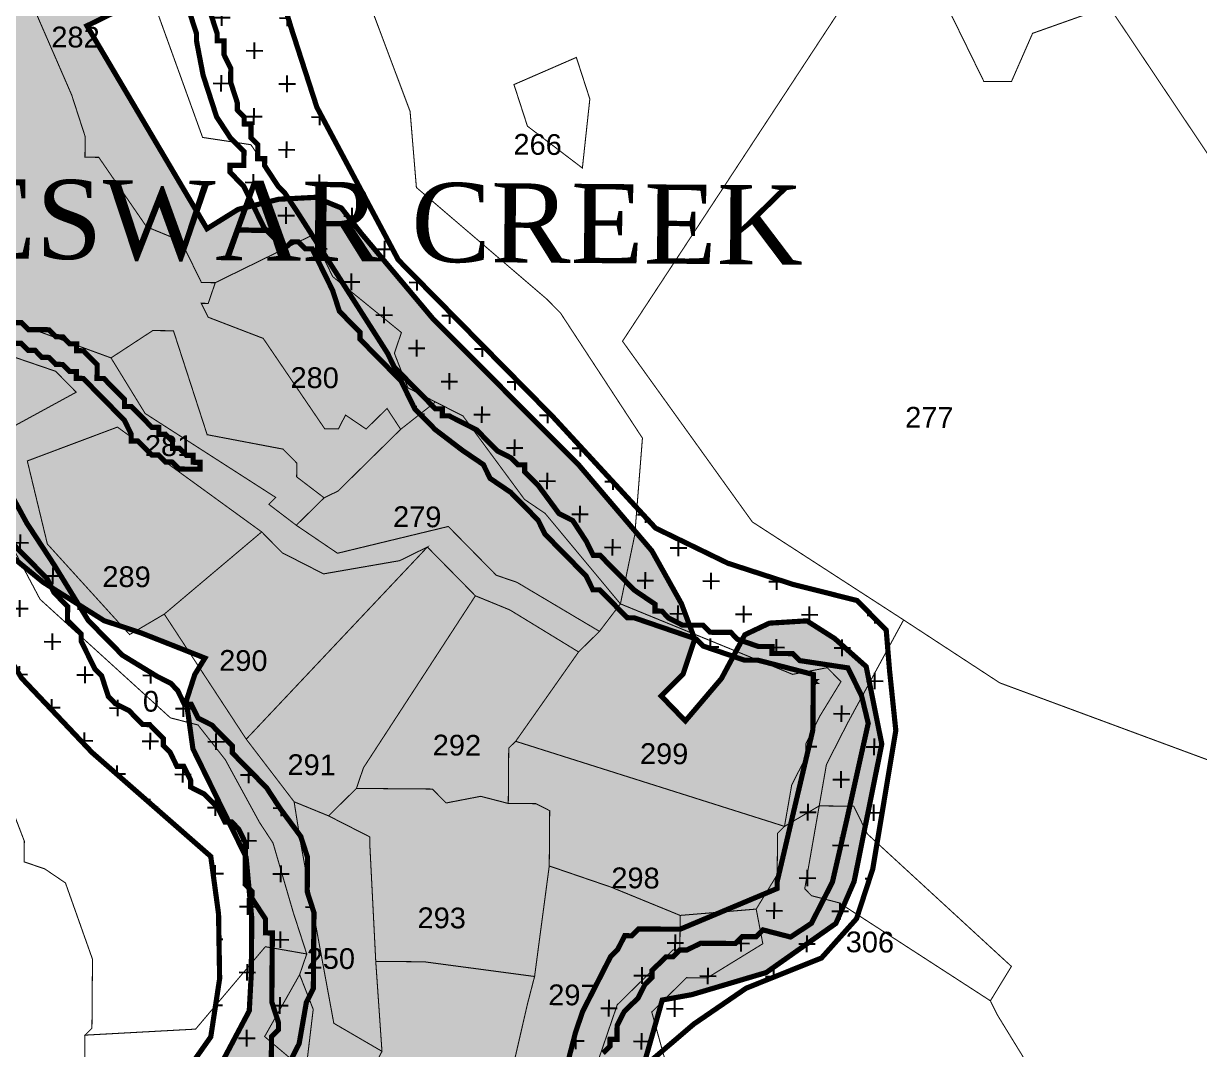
# Model space of a CAD drawing. Header units: metres. Extents: x 317370 to 326712, y 1824935 to 1838812.
# Drawn here: x 321051 to 321737, y 1829663 to 1830262 of the extents above; entities that cross this region are included whole.
import ezdxf

# ---------------------------------------------------------------- set-up
doc = ezdxf.new("R2010")
doc.units = ezdxf.units.M
doc.header["$MEASUREMENT"] = 0
for name, color, linetype in [('CREEK TEXT', 7, 'Continuous'), ('CRZ LINE FOR RIVER OR CREEK', 84, 'Continuous'), ('HAZARDS LINE', 1, 'Continuous'), ('LOW TIDE LINE', 5, 'Continuous'), ('MANGROOVE', 112, 'Continuous'), ('NDZ-200M FROM CRZ', 30, 'Continuous'), ('SURVEY NO.', 7, 'Continuous'), ('SURVEY PLOT BOUNDARY', 35, 'Continuous')]:
    doc.layers.add(name, color=color, linetype=linetype)
doc.layers.add('HIGH TIDE LINE', color=7, linetype='Continuous', true_color=0xff00c5)
doc.styles.add('PDF Arial', font='arial.ttf')
doc.styles.get("Standard").update_dxf_attribs({"font": 'times.ttf'})

# ---------------------------------------------------------------- blocks, each defined once
blk = doc.blocks.new('81')
at = {"layer": 'MANGROOVE'}
h = blk.add_hatch(dxfattribs=at)
h.set_pattern_fill('GRASS', color=256, scale=0.604678, angle=-0.45083)
h.set_pattern_definition([(89.54917, (306983.874, 1824194.798), (-10.7745325, 10.94544), [2.879778, -18.840867]), (44.54917, (306983.874, 1824194.798), (-10.774532, 10.94544), [2.879778, -12.479037]), (134.54917, (306983.874, 1824194.798), (-10.94544, -10.774532), [2.879778, -12.479037])])
h.paths.add_polyline_path([(320863.03, 1830635.4), (320876.86, 1830647.74), (320893.21, 1830658.03), (320910.77, 1830660.43), (320932.88, 1830659.75), (320967.32, 1830641.69), (320990.24, 1830614.84), (321013.76, 1830588.87), (321018.43, 1830568), (321013, 1830557.12), (321034.54, 1830547.8), (321045.64, 1830536.79), (321067.33, 1830483.01), (321108.92, 1830430.71), (321143.55, 1830373.78), (321153.04, 1830349.91), (321152.08, 1830324.51), (321144.8, 1830304.24), (321136.25, 1830284.49), (321114.3, 1830273.23), (321088.27, 1830260.48), (321158.3, 1830142.13), (321176.44, 1830153.42), (321200.13, 1830159.33), (321221.49, 1830160.44), (321236.7, 1830154.22), (321248.53, 1830139.14), (321289.88, 1830089.91), (321375.39, 1830004.12), (321417.82, 1829954.3), (321435.12, 1829923.43), (321442.84, 1829902.78), (321436.07, 1829882.51), (321423.25, 1829869.66), (321437.38, 1829855.06), (321458.42, 1829879.8), (321472.09, 1829905.35), (321486.38, 1829912.1), (321508.26, 1829913.45), (321524.45, 1829903.16), (321542.88, 1829886.75), (321551.97, 1829841.59), (321535.83, 1829761.43), (321525.2, 1829736.99), (321484.55, 1829708.34), (321441.23, 1829695.47), (321423.91, 1829692.31), (321405.87, 1829629.05), (321388.32, 1829594.64), (321374.11, 1829566.8), (321359.01, 1829553.97), (321344.19, 1829543.67), (321304.07, 1829528.94), (321277.37, 1829527.37), (321249.62, 1829522.76), (321202.27, 1829491.81), (321188.44, 1829478.45), (321162.99, 1829475.35), (321138.87, 1829478.84), (321122.21, 1829494.22), (321105.07, 1829513.41), (321097.37, 1829535.83), (321104.53, 1829573.63), (321119.76, 1829602.47), (321166.71, 1829655.34), (321182.97, 1829686.02), (321184.16, 1829708.11), (321184.41, 1829740.12), (321181.12, 1829775.59), (321150.09, 1829838.84), (321146.22, 1829866.68), (321151.17, 1829882.14), (321157.1, 1829891.74), (321119.59, 1829906.52), (321098.29, 1829913.55), (321062.58, 1829936.05), (321039.08, 1829955.28), (321028.76, 1829968.32), (320977.5, 1829991.41), (320896.75, 1830003.99), (320868.21, 1830027.33), (320838.63, 1830056.38), (320822.51, 1830106.81), (320815.07, 1830166.2), (320817.63, 1830200.99), (320825.99, 1830229.38), (320826.41, 1830252.55), (320808.85, 1830317.64), (320788.64, 1830334.32), (320782.71, 1830356.47), (320784.98, 1830385.92), (320790.49, 1830407.73), (320819.79, 1830445.21), (320836.72, 1830464.64), (320865.51, 1830473.06), (320888.06, 1830462.46), (320901.82, 1830455.41), (320924.49, 1830519.74), (320880.92, 1830525.65), (320852.02, 1830536.04), (320845.35, 1830560.48), (320846.1, 1830590.97), (320857.89, 1830618.76)])
at = {"layer": 'NDZ-200M FROM CRZ'}
h = blk.add_hatch(dxfattribs=at)
h.set_pattern_fill('CROSS', color=256, scale=3.023389, angle=-0.45083)
h.set_pattern_definition([(359.54917, (306983.874, 1824194.798), (19.348987, 19.046862), [9.59926, -28.79778]), (89.54917, (306988.635, 1824189.961), (-19.046862, 19.348987), [9.59926, -28.79778])])
h.paths.add_polyline_path([(321222.39, 1830213.01), (321207.77, 1830258.14), (321185.03, 1830332.24), (321167.02, 1830378.97), (321105.56, 1830478), (321082.45, 1830542.4), (321061.67, 1830534.79), (321041.45, 1830526.88), (321032.28, 1830521.01), (321033.32, 1830518.88), (321037.32, 1830514.82), (321041.32, 1830510.76), (321041.26, 1830502.7), (321049.13, 1830478.44), (321049.03, 1830466.35), (321048.91, 1830450.22), (321056.97, 1830450.16), (321060.97, 1830446.1), (321069.03, 1830446.03), (321073.03, 1830441.97), (321073, 1830437.94), (321077, 1830433.88), (321076.9, 1830421.78), (321080.84, 1830409.66), (321084.84, 1830405.59), (321084.8, 1830401.56), (321092.77, 1830389.4), (321096.77, 1830385.34), (321108.73, 1830369.12), (321124.7, 1830348.84), (321128.67, 1830340.74), (321136.63, 1830328.58), (321140.57, 1830316.46), (321144.47, 1830300.3), (321144.44, 1830296.27), (321148.25, 1830268.02), (321152.18, 1830255.89), (321152.15, 1830251.86), (321156.03, 1830231.67), (321163.9, 1830207.42), (321171.86, 1830195.26), (321179.86, 1830187.14), (321179.8, 1830179.07), (321171.74, 1830179.14), (321171.7, 1830175.11), (321175.7, 1830171.04), (321179.7, 1830166.98), (321183.67, 1830158.89), (321191.6, 1830142.7), (321203.6, 1830130.51), (321207.66, 1830134.51), (321211.69, 1830134.47), (321215.69, 1830130.41), (321219.72, 1830130.38), (321231.63, 1830106.1), (321235.56, 1830093.97), (321247.56, 1830081.78), (321247.53, 1830077.75), (321259.52, 1830065.56), (321267.52, 1830057.43), (321271.52, 1830053.37), (321275.49, 1830045.28), (321279.46, 1830037.18), (321283.46, 1830033.12), (321291.45, 1830024.99), (321307.48, 1830012.77), (321319.51, 1830004.61), (321323.48, 1829996.52), (321335.51, 1829988.36), (321351.5, 1829972.11), (321355.47, 1829964.01), (321379.46, 1829939.64), (321383.43, 1829931.54), (321387.46, 1829931.51), (321403.46, 1829915.26), (321407.49, 1829915.23), (321419.55, 1829911.1), (321443.67, 1829902.85), (321447.67, 1829898.78), (321471.79, 1829890.53), (321479.85, 1829890.47), (321512.03, 1829882.15), (321512, 1829878.12), (321511.78, 1829849.9), (321490.93, 1829761.37), (321490.9, 1829757.33), (321434.28, 1829733.59), (321410.09, 1829733.78), (321406.03, 1829729.78), (321402, 1829729.81), (321397.9, 1829721.78), (321393.84, 1829717.78), (321385.65, 1829701.72), (321377.47, 1829685.66), (321373.34, 1829673.6), (321369.18, 1829657.5), (321365.09, 1829649.47), (321360.93, 1829633.38), (321360.83, 1829621.28), (321364.71, 1829601.09), (321364.61, 1829589), (321368.58, 1829580.9), (321368.52, 1829572.84), (321364.45, 1829568.84), (321364.42, 1829564.81), (321360.36, 1829560.81), (321356.33, 1829560.84), (321352.27, 1829556.84), (321320.02, 1829557.1), (321299.9, 1829561.29), (321271.68, 1829561.51), (321259.62, 1829565.64), (321251.53, 1829561.67), (321227.28, 1829553.8), (321215.12, 1829545.83), (321202.97, 1829537.86), (321178.66, 1829521.92), (321162.5, 1829518.02), (321154.41, 1829514.05), (321150.35, 1829510.05), (321130.19, 1829510.21), (321130.16, 1829506.18), (321126.13, 1829506.21), (321122.13, 1829510.27), (321126.16, 1829510.24), (321126.26, 1829522.34), (321122.26, 1829526.4), (321122.29, 1829530.43), (321118.29, 1829534.49), (321114.29, 1829538.56), (321118.35, 1829542.56), (321134.64, 1829562.59), (321159.01, 1829586.59), (321175.29, 1829606.62), (321183.42, 1829614.61), (321187.48, 1829618.61), (321191.57, 1829626.65), (321195.64, 1829630.65), (321199.76, 1829642.71), (321212.05, 1829666.8), (321216.27, 1829690.96), (321220.36, 1829698.99), (321220.71, 1829743.33), (321216.77, 1829755.46), (321216.93, 1829775.62), (321213, 1829787.74), (321201.03, 1829803.96), (321193.07, 1829816.12), (321185.07, 1829824.25), (321181.07, 1829828.31), (321173.07, 1829836.44), (321173.1, 1829840.47), (321169.1, 1829844.53), (321161.1, 1829852.66), (321153.08, 1829856.75), (321149.11, 1829864.85), (321145.08, 1829864.88), (321141.11, 1829872.97), (321137.11, 1829877.04), (321129.08, 1829881.13), (321109.02, 1829893.38), (321101.02, 1829901.51), (321089.03, 1829913.7), (321069.13, 1829946.11), (321053.19, 1829970.42), (321033.33, 1830006.87), (321033.36, 1830010.9), (321025.33, 1830014.99), (321009.24, 1830019.15), (320981.08, 1830027.44), (320940.84, 1830035.81), (320912.63, 1830036.04), (320896.53, 1830040.2), (320876.41, 1830044.39), (320868.35, 1830044.45), (320864.35, 1830048.51), (320860.38, 1830056.61), (320856.39, 1830060.67), (320856.92, 1830129.2), (320861.27, 1830169.49), (320861.37, 1830181.58), (320857.4, 1830189.67), (320857.46, 1830197.74), (320853.46, 1830201.8), (320849.5, 1830209.89), (320829.57, 1830238.27), (320809.57, 1830258.59), (320805.57, 1830262.65), (320797.54, 1830266.75), (320789.58, 1830278.9), (320781.55, 1830283), (320777.55, 1830287.06), (320777.67, 1830303.19), (320781.77, 1830311.22), (320789.96, 1830327.28), (320781.83, 1830319.28), (320773.71, 1830311.28), (320769.68, 1830311.31), (320769.64, 1830307.28), (320765.58, 1830303.28), (320757.46, 1830295.28), (320753.39, 1830291.28), (320749.33, 1830287.28), (320741.17, 1830275.25), (320733.05, 1830267.25), (320759.97, 1830235.84), (320772.52, 1830210.81), (320796.88, 1830190.71), (320803.76, 1830168.3), (320806.35, 1830105.41), (320798.69, 1830067.34), (320813.86, 1830034.8), (320819.44, 1830017.56), (320849.31, 1829996.81), (320884.06, 1829991.91), (320913.61, 1829989.56), (320952.5, 1829981.3), (320981.81, 1829971.26), (321006.7, 1829952.65), (321050.14, 1829880.07), (321091.25, 1829836.65), (321160.5, 1829776.06), (321165.05, 1829742.46), (321165.68, 1829704.78), (321160.51, 1829670.83), (321144.39, 1829647.98), (321078.3, 1829575.13), (321059.94, 1829551.05), (321055.05, 1829514.65), (321068.96, 1829490.03), (321078.98, 1829478.62), (321112.25, 1829460.91), (321137.87, 1829461.77), (321169.91, 1829467.19), (321204.52, 1829479.39), (321218.71, 1829489.36), (321244.35, 1829501.82), (321262.79, 1829507.8), (321287.39, 1829508.97), (321311.82, 1829507.11), (321336.05, 1829509.37), (321365.48, 1829511.59), (321382.4, 1829519.11), (321398.41, 1829530.27), (321408.6, 1829544.31), (321411.97, 1829577.38), (321413.2, 1829616.84), (321416.44, 1829656.18), (321442.36, 1829678.33), (321472.87, 1829699.22), (321516.78, 1829716.81), (321537.24, 1829739.76), (321546.71, 1829768.77), (321560.15, 1829849.52), (321556.48, 1829884.7), (321554.56, 1829908.02), (321537.54, 1829925.32), (321500.35, 1829934.65), (321462.16, 1829947.05), (321419.99, 1829967.54), (321360.04, 1830032.52), (321269.88, 1830123.98)])
at = {"layer": 'CRZ LINE FOR RIVER OR CREEK', "ltscale": 0.1, "const_width": 3.02, "flags": 128}
for points in [[(320733.05, 1830267.25), (320759.97, 1830235.84), (320772.52, 1830210.81), (320796.88, 1830190.71), (320803.76, 1830168.3), (320806.35, 1830105.41), (320798.69, 1830067.34), (320813.86, 1830034.8), (320819.44, 1830017.56), (320849.31, 1829996.81), (320884.06, 1829991.91), (320913.61, 1829989.56), (320952.5, 1829981.3), (320981.81, 1829971.26), (321006.7, 1829952.65), (321050.14, 1829880.07), (321091.25, 1829836.65), (321160.5, 1829776.06), (321165.05, 1829742.46), (321165.68, 1829704.78), (321160.51, 1829670.83), (321144.39, 1829647.98)], [(321416.44, 1829656.18), (321442.36, 1829678.33), (321472.87, 1829699.22), (321516.78, 1829716.81), (321537.24, 1829739.76), (321546.71, 1829768.77), (321560.15, 1829849.52), (321556.48, 1829884.7), (321554.56, 1829908.02), (321537.54, 1829925.32), (321500.35, 1829934.65), (321462.16, 1829947.05), (321419.99, 1829967.54), (321360.04, 1830032.52), (321269.88, 1830123.98), (321222.39, 1830213.01), (321207.77, 1830258.14), (321185.03, 1830332.24), (321167.02, 1830378.97), (321105.56, 1830478), (321077.92, 1830555.01)]]:
    blk.add_lwpolyline(points, dxfattribs=at)
at = {"layer": 'HAZARDS LINE', "lineweight": 18, "const_width": 3.02}
for points in [[(321045.04, 1829958.39), (321053.04, 1829950.27), (321057.03, 1829946.2), (321061.03, 1829942.14), (321065.03, 1829938.08), (321069, 1829929.98), (321073, 1829925.92), (321077, 1829921.86), (321076.93, 1829913.79), (321080.93, 1829909.73), (321084.93, 1829905.67), (321084.9, 1829901.64), (321092.84, 1829885.45), (321096.83, 1829881.38), (321100.77, 1829869.26), (321104.77, 1829865.2), (321112.8, 1829861.1), (321120.8, 1829852.97), (321124.83, 1829852.94), (321132.83, 1829844.82), (321132.79, 1829840.79), (321136.79, 1829836.72), (321140.76, 1829828.63), (321144.79, 1829828.6), (321148.76, 1829820.5), (321148.73, 1829816.47), (321156.76, 1829812.38), (321160.76, 1829808.31), (321164.75, 1829804.25), (321168.72, 1829796.15), (321172.75, 1829796.12), (321176.75, 1829792.06), (321180.72, 1829783.97), (321180.69, 1829779.93), (321180.59, 1829767.84), (321180.53, 1829759.78), (321184.53, 1829755.71), (321184.5, 1829751.68), (321192.46, 1829739.52), (321192.4, 1829731.46), (321196.43, 1829731.43), (321196.37, 1829723.37), (321196.33, 1829719.34), (321196.3, 1829715.3), (321196.24, 1829707.24), (321196.14, 1829695.15), (321196.11, 1829691.12), (321200.05, 1829678.99), (321200.02, 1829674.96), (321195.95, 1829670.96), (321195.86, 1829658.87)], [(321389.37, 1829661.37), (321393.43, 1829665.37), (321393.46, 1829669.41), (321397.49, 1829669.37), (321397.56, 1829677.44), (321401.65, 1829685.47), (321409.77, 1829693.47), (321413.87, 1829701.5), (321417.93, 1829705.5), (321417.96, 1829709.53), (321422.03, 1829713.53), (321426.09, 1829717.53), (321430.12, 1829717.5), (321434.18, 1829721.5), (321438.21, 1829721.46), (321446.31, 1829725.43), (321450.34, 1829725.4), (321454.37, 1829725.37), (321458.4, 1829725.34), (321462.43, 1829725.31), (321466.46, 1829725.27), (321470.52, 1829729.27), (321478.58, 1829729.21), (321482.65, 1829733.21), (321498.74, 1829729.05), (321510.89, 1829737.02), (321523.18, 1829761.11), (321531.52, 1829797.33), (321544.06, 1829853.68), (321540.15, 1829869.83), (321532.22, 1829886.02), (321504.04, 1829890.28), (321500.04, 1829894.34), (321496.01, 1829894.37), (321487.95, 1829894.43), (321487.98, 1829898.47), (321479.92, 1829898.53), (321467.85, 1829902.66), (321463.86, 1829906.72), (321459.83, 1829906.75), (321455.79, 1829906.78), (321451.76, 1829906.81), (321447.76, 1829910.88), (321443.73, 1829910.91), (321439.7, 1829910.94), (321435.67, 1829910.97), (321427.64, 1829915.07), (321423.64, 1829919.13), (321419.61, 1829919.16), (321419.64, 1829923.19), (321407.62, 1829931.35), (321403.62, 1829935.41), (321399.62, 1829939.48), (321391.62, 1829947.6), (321387.62, 1829951.67), (321383.59, 1829951.7), (321379.62, 1829959.79), (321371.66, 1829971.95), (321363.63, 1829976.05), (321351.66, 1829992.27), (321343.66, 1830000.39), (321343.69, 1830004.42), (321339.66, 1830004.46), (321335.66, 1830008.52), (321327.63, 1830012.61), (321315.64, 1830024.8), (321307.61, 1830028.9), (321299.58, 1830032.99), (321295.55, 1830033.02), (321295.58, 1830037.06), (321291.55, 1830037.09), (321279.55, 1830049.28), (321275.55, 1830053.34), (321271.55, 1830057.4), (321267.55, 1830061.47), (321263.59, 1830069.56), (321211.82, 1830150.6), (321203.85, 1830162.76), (321199.86, 1830166.82), (321191.89, 1830178.98), (321191.92, 1830183.01), (321187.89, 1830183.04), (321187.95, 1830191.1), (321183.95, 1830195.17), (321184.02, 1830203.23), (321179.99, 1830203.26), (321180.02, 1830207.29), (321176.02, 1830211.36), (321176.05, 1830215.39), (321172.12, 1830227.51), (321172.18, 1830235.58), (321168.21, 1830243.67), (321168.24, 1830247.7), (321168.28, 1830251.73), (321164.25, 1830251.77), (321164.28, 1830255.8), (321160.34, 1830267.92)]]:
    blk.add_lwpolyline(points, dxfattribs=at)
at = {"layer": 'HIGH TIDE LINE', "lineweight": 35, "const_width": 3.02}
for points in [[(321148.25, 1830268.02), (321152.18, 1830255.89), (321152.15, 1830251.86), (321156.03, 1830231.67), (321163.9, 1830207.42), (321171.86, 1830195.26), (321179.86, 1830187.14), (321179.8, 1830179.07), (321171.74, 1830179.14), (321171.7, 1830175.11), (321175.7, 1830171.04), (321179.7, 1830166.98), (321183.67, 1830158.89), (321191.6, 1830142.7), (321203.6, 1830130.51), (321207.66, 1830134.51), (321211.69, 1830134.47), (321215.69, 1830130.41), (321219.72, 1830130.38), (321231.63, 1830106.1), (321235.56, 1830093.97), (321247.56, 1830081.78), (321247.53, 1830077.75), (321259.52, 1830065.56), (321267.52, 1830057.43), (321271.52, 1830053.37), (321275.49, 1830045.28), (321279.46, 1830037.18), (321283.46, 1830033.12), (321291.45, 1830024.99), (321307.48, 1830012.77), (321319.51, 1830004.61), (321323.48, 1829996.52), (321335.51, 1829988.36), (321351.5, 1829972.11), (321355.47, 1829964.01), (321379.46, 1829939.64), (321383.43, 1829931.54), (321387.46, 1829931.51), (321403.46, 1829915.26), (321407.49, 1829915.23), (321419.55, 1829911.1), (321443.67, 1829902.85), (321447.67, 1829898.78), (321471.79, 1829890.53), (321479.85, 1829890.47), (321512.03, 1829882.15), (321512, 1829878.12), (321511.78, 1829849.9), (321490.93, 1829761.37), (321490.9, 1829757.33), (321434.28, 1829733.59), (321410.09, 1829733.78), (321406.03, 1829729.78), (321402, 1829729.81), (321397.9, 1829721.78), (321393.84, 1829717.78), (321385.65, 1829701.72), (321377.47, 1829685.66), (321373.34, 1829673.6), (321369.18, 1829657.5)], [(321199.76, 1829642.71), (321212.05, 1829666.8), (321216.27, 1829690.96), (321220.36, 1829698.99), (321220.71, 1829743.33), (321216.77, 1829755.46), (321216.93, 1829775.62), (321213, 1829787.74), (321201.03, 1829803.96), (321193.07, 1829816.12), (321185.07, 1829824.25), (321181.07, 1829828.31), (321173.07, 1829836.44), (321173.1, 1829840.47), (321169.1, 1829844.53), (321161.1, 1829852.66), (321153.08, 1829856.75), (321149.11, 1829864.85), (321145.08, 1829864.88), (321141.11, 1829872.97), (321137.11, 1829877.04), (321129.08, 1829881.13), (321109.02, 1829893.38), (321101.02, 1829901.51), (321089.03, 1829913.7), (321069.13, 1829946.11), (321053.19, 1829970.42), (321033.33, 1830006.87)]]:
    blk.add_lwpolyline(points, dxfattribs=at)
blk.add_lwpolyline([(321516.03, 1829878.09), (321512, 1829878.12)], close=True, dxfattribs=at)
at = {"layer": 'LOW TIDE LINE', "lineweight": 18}
blk.add_lwpolyline([(321046.05, 1830087.4, 3.02, 3.02, 0), (321050.08, 1830087.37, 3.02, 3.02, 0), (321054.08, 1830083.3, 3.02, 3.02, 0), (321058.11, 1830083.27, 3.02, 3.02, 0), (321062.14, 1830083.24, 3.02, 3.02, 0), (321066.17, 1830083.21, 3.02, 3.02, 0), (321070.17, 1830079.15, 3.02, 3.02, 0), (321074.2, 1830079.11, 3.02, 3.02, 0), (321078.2, 1830075.05, 3.02, 3.02, 0), (321082.23, 1830075.02, 3.02, 3.02, 0), (321082.2, 1830070.99, 3.02, 3.02, 0), (321086.23, 1830070.96, 3.02, 3.02, 0), (321090.23, 1830066.89, 3.02, 3.02, 0), (321094.23, 1830062.83, 3.02, 3.02, 0), (321094.2, 1830058.8, 3.02, 3.02, 0), (321094.17, 1830054.77, 3.02, 3.02, 0), (321098.2, 1830054.74, 3.02, 3.02, 0), (321102.2, 1830050.67, 3.02, 3.02, 0), (321106.2, 1830046.61, 3.02, 3.02, 0), (321110.2, 1830042.55, 3.02, 3.02, 0), (321110.16, 1830038.51, 3.02, 3.02, 0), (321114.19, 1830038.48, 3.02, 3.02, 0), (321118.19, 1830034.42, 3.02, 3.02, 0), (321122.19, 1830030.36, 3.02, 3.02, 0), (321126.19, 1830026.29, 3.02, 3.02, 0), (321130.22, 1830026.26, 3.02, 3.02, 0), (321130.19, 1830022.23, 3.02, 3.02, 0), (321134.22, 1830022.2, 3.02, 3.02, 0), (321138.22, 1830018.14, 3.02, 3.02, 0), (321138.19, 1830014.1, 3.02, 3.02, 0), (321142.22, 1830014.07, 3.02, 3.02, 0), (321146.22, 1830010.01, 3.02, 3.02, 0), (321150.25, 1830009.98, 3.02, 3.02, 0), (321150.22, 1830005.95, 3.02, 3.02, 0), (321154.25, 1830005.91, 3.02, 3.02, 0), (321154.22, 1830001.88, 3.02, 3.02, 0), (321150.19, 1830001.91, 3.02, 3.02, 0), (321146.16, 1830001.95, 3.02, 3.02, 0), (321142.12, 1830001.98, 3.02, 3.02, 0), (321138.13, 1830006.04, 3.02, 3.02, 0), (321134.09, 1830006.07, 3.02, 3.02, 0), (321130.1, 1830010.14, 3.02, 3.02, 0), (321126.07, 1830010.17, 3.02, 3.02, 0), (321118.07, 1830018.29, 3.02, 3.02, 0), (321114.04, 1830018.33, 3.02, 3.02, 0), (321114.07, 1830022.36, 3.02, 3.02, 0), (321110.1, 1830030.45, 3.02, 3.02, 0), (321106.1, 1830034.51, 3.02, 3.02, 0), (321102.1, 1830038.58, 3.02, 3.02, 0), (321098.1, 1830042.64, 3.02, 3.02, 0), (321094.1, 1830046.7, 3.02, 3.02, 0), (321090.11, 1830050.77, 3.02, 3.02, 0), (321086.11, 1830054.83, 3.02, 3.02, 0), (321082.08, 1830054.86, 3.02, 3.02, 0), (321082.11, 1830058.89, 3.02, 3.02, 0), (321078.08, 1830058.92, 3.02, 3.02, 0), (321074.08, 1830062.99, 3.02, 3.02, 0), (321070.05, 1830063.02, 3.02, 3.02, 0), (321066.05, 1830067.08, 3.02, 3.02, 0), (321062.02, 1830067.11, 3.02, 3.02, 0), (321058.02, 1830071.18, 3.02, 3.02, 0), (321053.99, 1830071.21, 3.02, 3.02, 0), (321049.99, 1830075.27, 3.02, 3.02, 0), (321045.96, 1830075.3, 3.02, 3.02, 0)], format="xyseb", dxfattribs=at)
at = {"layer": 'MANGROOVE', "const_width": 3.02, "flags": 128}
for points in [[(321114.3, 1830273.23), (321088.27, 1830260.48), (321158.3, 1830142.13), (321176.44, 1830153.42), (321200.13, 1830159.33), (321221.49, 1830160.44), (321236.7, 1830154.22), (321248.53, 1830139.14), (321289.88, 1830089.91), (321375.39, 1830004.12), (321417.82, 1829954.3), (321435.12, 1829923.43), (321442.84, 1829902.78), (321436.07, 1829882.51), (321423.25, 1829869.66), (321437.38, 1829855.06), (321458.42, 1829879.8), (321472.09, 1829905.35), (321486.38, 1829912.1), (321508.26, 1829913.45), (321524.45, 1829903.16), (321542.88, 1829886.75), (321551.97, 1829841.59), (321535.83, 1829761.43), (321525.2, 1829736.99), (321484.55, 1829708.34), (321441.23, 1829695.47), (321423.91, 1829692.31), (321405.87, 1829629.05)], [(321166.71, 1829655.34), (321182.97, 1829686.02), (321184.16, 1829708.11), (321184.41, 1829740.12), (321181.12, 1829775.59), (321150.09, 1829838.84), (321146.22, 1829866.68), (321151.17, 1829882.14), (321157.1, 1829891.74), (321119.59, 1829906.52), (321098.29, 1829913.55), (321062.58, 1829936.05), (321039.08, 1829955.28)]]:
    blk.add_lwpolyline(points, dxfattribs=at)
at = {"layer": 'SURVEY PLOT BOUNDARY', "lineweight": 18, "const_width": 0.605}
for points in [[(321237.31, 1830315.7), (321276.79, 1830210.56), (321280.47, 1830166.19), (321356.55, 1830101.08), (321364.55, 1830092.96), (321412.34, 1830020.01), (321407.87, 1829963.6), (321403.68, 1829943.48), (321399.49, 1829923.35), (321355.56, 1829976.11), (321343.54, 1829984.27), (321307.64, 1830032.93), (321291.58, 1830041.12), (321275.52, 1830049.31), (321267.62, 1830069.53), (321271.74, 1830081.59), (321231.69, 1830114.16), (321219.79, 1830138.44), (321183.92, 1830191.14), (321155.74, 1830195.39), (321116.29, 1830304.55)], [(321527.17, 1830269.07), (321400.7, 1830076.54), (321476.46, 1829971.13), (321564.69, 1829913.99), (321531.97, 1829853.77), (321519.68, 1829829.68), (321515.46, 1829805.52), (321495.21, 1829793.59), (321499.43, 1829817.74), (321507.62, 1829833.8), (321507.69, 1829841.87), (321515.87, 1829857.93), (321528.13, 1829877.99), (321520.13, 1829886.12), (321499.94, 1829882.24), (321399.49, 1829923.35), (321403.68, 1829943.48), (321407.87, 1829963.6), (321412.34, 1830020.01), (321364.55, 1830092.96), (321356.55, 1830101.08), (321280.47, 1830166.19), (321276.79, 1830210.56), (321237.31, 1830315.7)], [(321744.17, 1830182.7), (321684.4, 1830271.86), (321639.94, 1830256.09), (321627.62, 1830227.96), (321611.5, 1830228.09), (321587.7, 1830276.66), (321527.17, 1830269.07), (321499.18, 1830297.51), (321499.53, 1830341.86), (321507.81, 1830370.01), (321515.97, 1830382.04), (321556.05, 1830353.51), (321547.93, 1830345.51), (321568.02, 1830337.29), (321580.21, 1830349.28), (321596.36, 1830353.19), (321592.49, 1830373.38), (321612.83, 1830397.41), (321641.02, 1830393.15), (321672.98, 1830356.62), (321681.13, 1830368.65), (321669.2, 1830388.9), (321725.76, 1830404.58), (321741.85, 1830400.42)], [(321033.1, 1829978.65), (321060.91, 1829926.02), (321136.95, 1829856.88), (321153.04, 1829852.72), (321169.01, 1829832.44), (321188.88, 1829796), (321196.84, 1829783.84), (321208.62, 1829743.43), (321216.49, 1829719.18), (321192.34, 1829723.4), (321151.65, 1829675.34), (321087.12, 1829671.82), (321091.19, 1829675.82), (321091.5, 1829716.13), (321075.73, 1829760.6), (321063.7, 1829768.76), (321051.64, 1829772.89), (321051.74, 1829784.98), (321008.28, 1829898.21)], [(321047.67, 1830293), (321079.35, 1830220.18), (321087.22, 1830195.93), (321087.12, 1830183.83), (321095.18, 1830183.77), (321123.08, 1830143.24), (321143.17, 1830135.01), (321155.07, 1830110.73), (321163.14, 1830110.67), (321159.01, 1830098.6), (321154.98, 1830098.64), (321158.95, 1830090.54), (321191.1, 1830078.19), (321226.96, 1830025.5), (321235.02, 1830025.44), (321239.12, 1830033.47), (321251.15, 1830025.31), (321263.33, 1830037.31), (321271.3, 1830025.15), (321234.74, 1829989.15), (321226.64, 1829985.19), (321210.62, 1829997.41), (321210.68, 1830005.47), (321202.68, 1830013.6), (321158.41, 1830022.01), (321138.73, 1830082.64), (321126.64, 1830082.73), (321102.32, 1830066.8), (320989.78, 1830108)], [(321215.95, 1829650.64), (321220.27, 1829686.89), (321212.36, 1829707.12), (321216.49, 1829719.18), (321208.62, 1829743.43), (321196.84, 1829783.84), (321188.88, 1829796), (321169.01, 1829832.44), (321153.04, 1829852.72), (321136.95, 1829856.88), (321060.91, 1829926.02), (321033.1, 1829978.65)], [(321045.58, 1830026.93), (321082.01, 1830046.8), (321070.02, 1830058.99), (320973.53, 1830092)], [(320989.78, 1830108), (321102.32, 1830066.8), (321122.22, 1830034.39), (321198.43, 1829985.41), (321194.37, 1829981.41), (321210.39, 1829969.19), (321234.45, 1829952.87), (321299.07, 1829968.49), (321327.06, 1829940.05), (321339.12, 1829935.92), (321387.27, 1829907.32), (321375.08, 1829895.32), (321334.97, 1829919.83), (321314.88, 1829928.05), (321286.88, 1829956.49), (321270.7, 1829948.55), (321226.29, 1829940.84), (321202.21, 1829953.13), (321190.21, 1829965.31), (321106.04, 1830026.45), (321053.48, 1830006.71), (321065.19, 1829958.24), (321113.15, 1829905.45), (321133.4, 1829917.38), (321181.2, 1829844.44), (321209.13, 1829807.93), (321212.97, 1829783.71), (321232.29, 1829678.74), (321260.38, 1829662.39)], [(321008.28, 1829898.21), (321051.74, 1829784.98), (321051.64, 1829772.89), (321063.7, 1829768.76), (321075.73, 1829760.6), (321091.5, 1829716.13), (321091.19, 1829675.82), (321087.12, 1829671.82), (321087.09, 1829667.78), (321086.84, 1829635.53)], [(321679.01, 1829586.53), (321619.31, 1829683.75), (321615.34, 1829691.85), (321627.59, 1829711.91), (321543.55, 1829789.17), (321535.62, 1829805.36), (321515.46, 1829805.52), (321519.68, 1829829.68), (321531.97, 1829853.77), (321564.69, 1829913.99), (321620.83, 1829877.26), (321765.53, 1829823.71), (321773.56, 1829819.62), (321805.36, 1829762.92), (321841.35, 1829726.36), (321836.97, 1829682.04), (321844.91, 1829665.85), (321836.84, 1829665.92), (321832.72, 1829653.85)], [(321425.61, 1829657.06), (321417.77, 1829685.34), (321438.09, 1829705.34), (321450.18, 1829705.24), (321482.58, 1829725.15), (321478.71, 1829745.34), (321490.96, 1829765.4), (321491.15, 1829789.59), (321495.21, 1829793.59), (321515.46, 1829805.52), (321507.02, 1829757.21), (321511.02, 1829753.14), (321527.11, 1829748.99), (321615.34, 1829691.85), (321619.31, 1829683.75), (321679.01, 1829586.53)], [(321086.84, 1829635.53), (321087.09, 1829667.78), (321087.12, 1829671.82), (321151.65, 1829675.34), (321192.34, 1829723.4), (321216.49, 1829719.18), (321212.36, 1829707.12), (321191.92, 1829670.99), (321215.95, 1829650.64)]]:
    blk.add_lwpolyline(points, dxfattribs=at)
for points in [[(321219.79, 1830138.44), (321163.14, 1830110.67), (321155.07, 1830110.73), (321143.17, 1830135.01), (321123.08, 1830143.24), (321095.18, 1830183.77), (321087.12, 1830183.83), (321087.22, 1830195.93), (321079.35, 1830220.18), (321047.67, 1830293), (321043.86, 1830321.25), (321028.21, 1830381.85), (321032.53, 1830418.1), (321040.78, 1830442.22), (321048.94, 1830454.26), (321065.13, 1830462.19), (321116.7, 1830356.96), (321132.57, 1830324.58), (321128.51, 1830320.59), (321116.29, 1830304.55), (321155.74, 1830195.39), (321183.92, 1830191.14)], [(321796.73, 1830202.44), (321792.57, 1830186.35), (321792.47, 1830174.25), (321771.49, 1830069.6), (321755.31, 1830061.66), (321771.15, 1830025.25), (321754.51, 1829960.87), (321778.45, 1829928.43), (321765.53, 1829823.71), (321620.83, 1829877.26), (321564.69, 1829913.99), (321476.46, 1829971.13), (321400.7, 1830076.54), (321527.17, 1830269.07), (321587.7, 1830276.66), (321611.5, 1830228.09), (321627.62, 1830227.96), (321639.94, 1830256.09), (321684.4, 1830271.86), (321744.17, 1830182.7)], [(321337.38, 1830226.21), (321373.78, 1830242.05), (321381.65, 1830217.8), (321377.3, 1830177.52), (321345.25, 1830201.96)], [(321345.25, 1830201.96), (321377.3, 1830177.52), (321381.65, 1830217.8), (321373.78, 1830242.05), (321337.38, 1830226.21)], [(321082.01, 1830046.8), (321045.58, 1830026.93), (320952.93, 1830035.72), (320957, 1830039.72), (320944.97, 1830047.88), (320920.81, 1830052.1), (320916.91, 1830068.26), (320884.85, 1830092.7), (320877.17, 1830141.14), (320873.62, 1830201.64), (320873.68, 1830209.7), (320897.93, 1830217.58), (320973.53, 1830092), (321070.02, 1830058.99)], [(321219.79, 1830138.44), (321231.69, 1830114.16), (321271.74, 1830081.59), (321267.62, 1830069.53), (321275.52, 1830049.31), (321291.58, 1830041.12), (321271.3, 1830025.15), (321263.33, 1830037.31), (321251.15, 1830025.31), (321239.12, 1830033.47), (321235.02, 1830025.44), (321226.96, 1830025.5), (321191.1, 1830078.19), (321158.95, 1830090.54), (321154.98, 1830098.64), (321159.01, 1830098.6), (321163.14, 1830110.67)], [(321102.32, 1830066.8), (321126.64, 1830082.73), (321138.73, 1830082.64), (321158.41, 1830022.01), (321202.68, 1830013.6), (321210.68, 1830005.47), (321210.62, 1829997.41), (321226.64, 1829985.19), (321210.39, 1829969.19), (321194.37, 1829981.41), (321198.43, 1829985.41), (321122.22, 1830034.39)], [(321210.39, 1829969.19), (321226.64, 1829985.19), (321234.74, 1829989.15), (321271.3, 1830025.15), (321291.58, 1830041.12), (321307.64, 1830032.93), (321343.54, 1829984.27), (321355.56, 1829976.11), (321399.49, 1829923.35), (321387.27, 1829907.32), (321339.12, 1829935.92), (321327.06, 1829940.05), (321299.07, 1829968.49), (321234.45, 1829952.87)], [(321106.04, 1830026.45), (321190.21, 1829965.31), (321133.4, 1829917.38), (321113.15, 1829905.45), (321065.19, 1829958.24), (321053.48, 1830006.71)], [(321133.4, 1829917.38), (321190.21, 1829965.31), (321202.21, 1829953.13), (321226.29, 1829940.84), (321270.7, 1829948.55), (321286.88, 1829956.49), (321181.2, 1829844.44)], [(321181.2, 1829844.44), (321286.88, 1829956.49), (321314.88, 1829928.05), (321249.59, 1829827.77), (321245.47, 1829815.71), (321229.22, 1829799.71), (321209.13, 1829807.93)], [(321314.88, 1829928.05), (321334.97, 1829919.83), (321375.08, 1829895.32), (321338.39, 1829843.2), (321334.33, 1829839.2), (321334.08, 1829806.95), (321317.99, 1829811.11), (321297.8, 1829807.23), (321289.8, 1829815.36), (321245.47, 1829815.71), (321249.59, 1829827.77)], [(321495.21, 1829793.59), (321338.39, 1829843.2), (321375.08, 1829895.32), (321387.27, 1829907.32), (321399.49, 1829923.35), (321499.94, 1829882.24), (321520.13, 1829886.12), (321528.13, 1829877.99), (321515.87, 1829857.93), (321507.69, 1829841.87), (321507.62, 1829833.8), (321499.43, 1829817.74)], [(321495.21, 1829793.59), (321491.15, 1829789.59), (321490.96, 1829765.4), (321478.71, 1829745.34), (321434.34, 1829741.65), (321394.16, 1829758.1), (321357.98, 1829770.48), (321358.23, 1829802.73), (321350.2, 1829806.82), (321334.08, 1829806.95), (321334.33, 1829839.2), (321338.39, 1829843.2)], [(321334.08, 1829806.95), (321350.2, 1829806.82), (321358.23, 1829802.73), (321357.98, 1829770.48), (321353.69, 1829738.26), (321349.41, 1829706.04), (321284.98, 1829714.61), (321256.76, 1829714.83), (321253.27, 1829783.39), (321253.3, 1829787.43), (321229.22, 1829799.71), (321245.47, 1829815.71), (321289.8, 1829815.36), (321297.8, 1829807.23), (321317.99, 1829811.11)], [(321229.22, 1829799.71), (321253.3, 1829787.43), (321253.27, 1829783.39), (321256.76, 1829714.83), (321260.38, 1829662.39), (321232.29, 1829678.74), (321212.97, 1829783.71), (321209.13, 1829807.93)], [(321515.46, 1829805.52), (321535.62, 1829805.36), (321543.55, 1829789.17), (321627.59, 1829711.91), (321615.34, 1829691.85), (321527.11, 1829748.99), (321511.02, 1829753.14), (321507.02, 1829757.21)], [(321357.98, 1829770.48), (321394.16, 1829758.1), (321434.34, 1829741.65), (321434.18, 1829721.5), (321430.15, 1829721.53), (321397.65, 1829689.53), (321385.27, 1829653.34), (321380.99, 1829621.12), (321360.83, 1829621.28), (321348.74, 1829621.38), (321340.74, 1829629.5), (321336.78, 1829637.6), (321336.9, 1829653.72), (321345.25, 1829689.94), (321349.41, 1829706.04), (321353.69, 1829738.26)], [(321434.34, 1829741.65), (321478.71, 1829745.34), (321482.58, 1829725.15), (321450.18, 1829705.24), (321438.09, 1829705.34), (321417.77, 1829685.34), (321425.61, 1829657.06), (321405.14, 1829616.9), (321412.19, 1829487.83), (321376.48, 1829560.68), (321380.99, 1829621.12), (321385.27, 1829653.34), (321397.65, 1829689.53), (321430.15, 1829721.53), (321434.18, 1829721.5)], [(321260.38, 1829662.39), (321256.76, 1829714.83), (321284.98, 1829714.61), (321349.41, 1829706.04), (321345.25, 1829689.94), (321336.9, 1829653.72), (321304.66, 1829653.98), (321292.47, 1829641.98), (321280.38, 1829642.07), (321256.07, 1829626.14), (321244.01, 1829630.26)], [(321212.36, 1829707.12), (321220.27, 1829686.89), (321215.95, 1829650.64), (321191.92, 1829670.99)]]:
    blk.add_lwpolyline(points, close=True, dxfattribs=at)
at = {"layer": 'CREEK TEXT', "insert": (320856.89, 1830125.17), "char_height": 46.1735, "attachment_point": 7, "rotation": 359.54917}
blk.add_mtext('RAMESWAR CREEK', dxfattribs=at)
at = {"layer": 'SURVEY NO.', "attachment_point": 7, "rotation": 359.54917, "style": 'PDF Arial'}
for s, insert, char_height in [('282', (321067.47, 1830247.8), 12.094), ('266', (321337.05, 1830185.21), 12.094), ('280', (321206.99, 1830049.16), 12.094), ('277', (321565.57, 1830026.18), 12.094), ('281', (321122.03, 1830009.51), 12.094), ('279', (321266.82, 1829968.05), 12.094), ('289', (321097.24, 1829933.1), 12.094), ('290', (321165.38, 1829884.19), 12.094), ('0', (321120.86, 1829860.35), 12.09), ('292', (321289.96, 1829834.83), 12.094), ('299', (321410.85, 1829829.84), 12.094), ('291', (321205.22, 1829823.4), 12.094), ('298', (321394.15, 1829757.4), 12.094), ('293', (321281.1, 1829734.1), 12.094), ('306', (321530.91, 1829720.04), 12.094), ('250', (321216.42, 1829710.42), 12.094), ('297', (321357.34, 1829689.16), 12.094)]:
    blk.add_mtext(s, dxfattribs=dict(at, insert=insert, char_height=char_height))

msp = doc.modelspace()

# ---------------------------------------------------------------- block references
msp.add_blockref('81', (0, 0))

doc.saveas('drawing.dxf')
